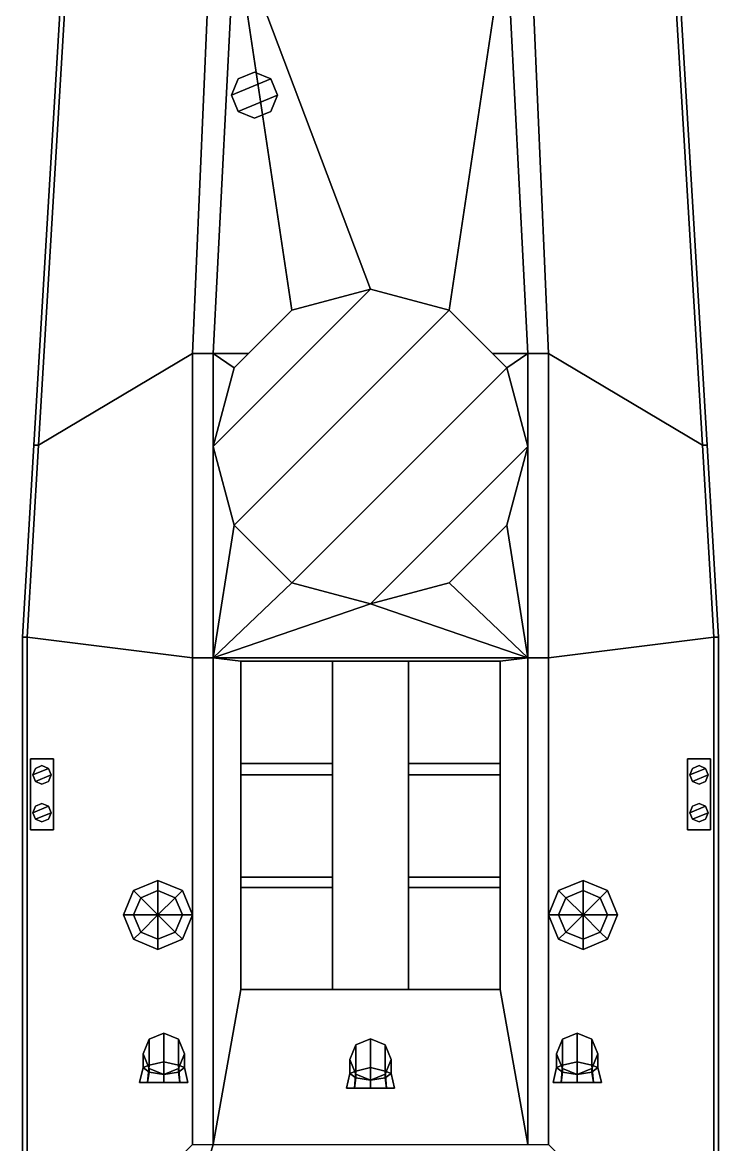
# Model space of a CAD drawing. Extents: x -3 to 3, y -23.4 to 23.2.
# Drawn here: x -3.03 to 3.03, y 1.49 to 11.26 of the extents above; entities that cross this region are included whole.
import ezdxf

# ---------------------------------------------------------------- set-up
doc = ezdxf.new("R2010")
doc.units = 0
doc.layers.add('BASE_43', color=7, linetype='CONTINUOUS')

msp = doc.modelspace()

# ---------------------------------------------------------------- linework, layer by layer
at = {"layer": 'BASE_43'}
for points in [[(-2.66, 12.07, 0.88), (-2.93, 7.58, 0.88), (-2.93, 7.58, 0.98), (-2.66, 12.07, 0.98)], [(-2.66, 12.07, 0.98), (-2.93, 7.58, 0.98), (-2.89, 7.58, 0.98), (-2.62, 12.07, 0.98)], [(-2.62, 12.07, 0.88), (-2.89, 7.58, 0.88), (-2.93, 7.58, 0.88), (-2.66, 12.07, 0.88)], [(-1.39, 12.07, 1), (-2.62, 12.07, 1), (-2.89, 7.58, 1), (-1.55, 8.38, 1)], [(-2.62, 12.07), (-2.89, 7.58), (-2.89, 7.58, 0.88), (-2.62, 12.07, 0.88)], [(-2.62, 12.07, 0.98), (-2.89, 7.58, 0.98), (-2.89, 7.58, 1), (-2.62, 12.07, 1)], [(-1.18, 12.07, 1.53), (-1.39, 12.07, 1), (-1.55, 8.38, 1), (-1.37, 8.38, 1.67)], [(-1.18, 12.07, 1.53), (-1.37, 8.38, 1.67), (-1.0615, 8.38, 1.67), (-0.685, 8.7565, 1.6557)], [(0.685, 8.7565, 1.6557), (1.18, 12.07, 1.53), (-1.18, 12.07, 1.53), (0, 8.94, 1.6488)], [(-1.18, 12.07, 1.53), (-1.18, 12.07, 1.53), (-0.685, 8.7565, 1.6557), (0, 8.94, 1.6488)], [(1.37, 8.38, 1.67), (1.18, 12.07, 1.53), (0.685, 8.7565, 1.6557), (1.0615, 8.38, 1.67)], [(1.55, 8.38, 1), (1.39, 12.07, 1), (1.18, 12.07, 1.53), (1.37, 8.38, 1.67)], [(2.89, 7.58, 1), (2.62, 12.07, 1), (1.39, 12.07, 1), (1.55, 8.38, 1)], [(2.62, 12.07, 0.88), (2.89, 7.58, 0.88), (2.89, 7.58), (2.62, 12.07)], [(2.62, 12.07, 1), (2.89, 7.58, 1), (2.89, 7.58, 0.98), (2.62, 12.07, 0.98)], [(2.66, 12.07, 0.88), (2.93, 7.58, 0.88), (2.89, 7.58, 0.88), (2.62, 12.07, 0.88)], [(2.62, 12.07, 0.98), (2.89, 7.58, 0.98), (2.93, 7.58, 0.98), (2.66, 12.07, 0.98)], [(2.66, 12.07, 0.98), (2.93, 7.58, 0.98), (2.93, 7.58, 0.88), (2.66, 12.07, 0.88)], [(-1.01, 10.83, 2.32), (-1.1514, 10.7714, 2.32), (-1.21, 10.63, 2.32), (-0.8686, 10.7714, 2.32)], [(-1.1514, 10.7714, 1.57), (-1.21, 10.63, 1.58), (-1.21, 10.63, 2.32), (-1.1514, 10.7714, 2.32)], [(-0.8686, 10.7714, 2.32), (-1.21, 10.63, 2.32), (-1.1514, 10.4886, 2.32), (-0.81, 10.63, 2.32)], [(-1.01, 10.83, 1.57), (-1.1514, 10.7714, 1.57), (-1.1514, 10.7714, 2.32), (-1.01, 10.83, 2.32)], [(-0.8686, 10.7714, 1.57), (-1.01, 10.83, 1.57), (-1.01, 10.83, 2.32), (-0.8686, 10.7714, 2.32)], [(-0.81, 10.63, 1.58), (-0.8686, 10.7714, 1.57), (-0.8686, 10.7714, 2.32), (-0.81, 10.63, 2.32)], [(-1.21, 10.63, 1.58), (-1.1514, 10.4886, 1.59), (-1.1514, 10.4886, 2.32), (-1.21, 10.63, 2.32)], [(-0.81, 10.63, 2.32), (-1.1514, 10.4886, 2.32), (-1.01, 10.43, 2.32), (-0.8686, 10.4886, 2.32)], [(-0.8686, 10.4886, 1.59), (-0.81, 10.63, 1.58), (-0.81, 10.63, 2.32), (-0.8686, 10.4886, 2.32)], [(-1.1514, 10.4886, 1.59), (-1.01, 10.43, 1.59), (-1.01, 10.43, 2.32), (-1.1514, 10.4886, 2.32)], [(-1.01, 10.43, 1.59), (-0.8686, 10.4886, 1.59), (-0.8686, 10.4886, 2.32), (-1.01, 10.43, 2.32)], [(-1.1865, 6.885, 2.21), (0.685, 8.7565, 2.21), (0, 8.94, 2.21), (-1.37, 7.57, 2.21)], [(-1.37, 7.57, 2.21), (0, 8.94, 2.21), (-0.685, 8.7565, 2.21), (-1.1865, 8.255, 2.21)], [(0, 8.94, 1.6488), (-0.685, 8.7565, 1.6557), (-0.685, 8.7565, 2.21), (0, 8.94, 2.21)], [(0.685, 8.7565, 1.6557), (0, 8.94, 1.6488), (0, 8.94, 2.21), (0.685, 8.7565, 2.21)], [(-1.0615, 8.38, 1.67), (-1.1865, 8.255, 1.67), (-1.1865, 8.255, 2.21), (-0.685, 8.7565, 2.21)], [(-0.685, 6.3835, 2.21), (1.1865, 8.255, 2.21), (0.685, 8.7565, 2.21), (-1.1865, 6.885, 2.21)], [(-0.685, 8.7565, 1.6557), (-1.0615, 8.38, 1.67), (-0.685, 8.7565, 2.21)], [(1.1865, 8.255, 1.67), (1.0615, 8.38, 1.67), (0.685, 8.7565, 2.21), (1.1865, 8.255, 2.21)], [(1.0615, 8.38, 1.67), (0.685, 8.7565, 1.6557), (0.685, 8.7565, 2.21)], [(-1.55, 8.38, 1), (-2.89, 7.58, 1), (-2.99, 5.91, 1), (-1.55, 5.73, 1)], [(-1.37, 8.38, 1.67), (-1.55, 8.38, 1), (-1.55, 5.73, 1), (-1.37, 5.73, 1.67)], [(-1.37, 8.38, 1.67), (-1.37, 8.38, 1.67), (-1.1865, 8.255, 1.67), (-1.0615, 8.38, 1.67)], [(-1.37, 8.38, 1.67), (-1.37, 8.38, 1.67), (-1.37, 7.57, 1.67), (-1.1865, 8.255, 1.67)], [(1.37, 8.38, 1.67), (1.37, 8.38, 1.67), (1.0615, 8.38, 1.67), (1.1865, 8.255, 1.67)], [(1.37, 8.38, 1.67), (1.37, 8.38, 1.67), (1.1865, 8.255, 1.67), (1.37, 7.57, 1.67)], [(1.55, 5.73, 1), (1.55, 8.38, 1), (1.37, 8.38, 1.67), (1.37, 5.73, 1.67)], [(2.99, 5.91, 1), (2.89, 7.58, 1), (1.55, 8.38, 1), (1.55, 5.73, 1)], [(-1.1865, 8.255, 1.67), (-1.37, 7.57, 1.67), (-1.37, 7.57, 2.21), (-1.1865, 8.255, 2.21)], [(0, 6.2, 2.21), (1.37, 7.57, 2.21), (1.1865, 8.255, 2.21), (-0.685, 6.3835, 2.21)], [(1.37, 7.57, 1.67), (1.1865, 8.255, 1.67), (1.1865, 8.255, 2.21), (1.37, 7.57, 2.21)], [(-2.93, 7.58, 0.88), (-3.03, 5.91, 0.88), (-3.03, 5.91, 0.98), (-2.93, 7.58, 0.98)], [(-2.93, 7.58, 0.98), (-3.03, 5.91, 0.98), (-2.99, 5.91, 0.98), (-2.89, 7.58, 0.98)], [(-2.89, 7.58, 0.88), (-2.99, 5.91, 0.88), (-3.03, 5.91, 0.88), (-2.93, 7.58, 0.88)], [(-2.89, 7.58), (-2.99, 5.91), (-2.99, 5.91, 0.88), (-2.89, 7.58, 0.88)], [(-2.89, 7.58, 0.98), (-2.99, 5.91, 0.98), (-2.99, 5.91, 1), (-2.89, 7.58, 1)], [(-1.37, 7.57, 1.67), (-1.1865, 6.885, 1.67), (-1.1865, 6.885, 2.21), (-1.37, 7.57, 2.21)], [(-1.37, 5.73, 1.67), (-1.37, 5.73, 1.67), (-1.1865, 6.885, 1.67), (-1.37, 7.57, 1.67)], [(0.685, 6.3835, 2.21), (1.1865, 6.885, 2.21), (1.37, 7.57, 2.21), (0, 6.2, 2.21)], [(1.1865, 6.885, 1.67), (1.37, 7.57, 1.67), (1.37, 7.57, 2.21), (1.1865, 6.885, 2.21)], [(1.1865, 6.885, 1.67), (1.1865, 6.885, 1.67), (1.37, 5.73, 1.67), (1.37, 7.57, 1.67)], [(2.89, 7.58, 0.88), (2.99, 5.91, 0.88), (2.99, 5.91), (2.89, 7.58)], [(2.89, 7.58, 1), (2.99, 5.91, 1), (2.99, 5.91, 0.98), (2.89, 7.58, 0.98)], [(2.93, 7.58, 0.88), (3.03, 5.91, 0.88), (2.99, 5.91, 0.88), (2.89, 7.58, 0.88)], [(2.89, 7.58, 0.98), (2.99, 5.91, 0.98), (3.03, 5.91, 0.98), (2.93, 7.58, 0.98)], [(2.93, 7.58, 0.98), (3.03, 5.91, 0.98), (3.03, 5.91, 0.88), (2.93, 7.58, 0.88)], [(-1.37, 5.73, 1.67), (-1.37, 5.73, 1.67), (-0.685, 6.3835, 1.67), (-1.1865, 6.885, 1.67)], [(-1.1865, 6.885, 1.67), (-0.685, 6.3835, 1.67), (-0.685, 6.3835, 2.21), (-1.1865, 6.885, 2.21)], [(0.685, 6.3835, 1.67), (1.1865, 6.885, 1.67), (1.1865, 6.885, 2.21), (0.685, 6.3835, 2.21)], [(0.685, 6.3835, 1.67), (0.685, 6.3835, 1.67), (1.37, 5.73, 1.67), (1.1865, 6.885, 1.67)], [(-1.37, 5.73, 1.67), (-1.37, 5.73, 1.67), (0, 6.2, 1.67), (-0.685, 6.3835, 1.67)], [(-0.685, 6.3835, 1.67), (0, 6.2, 1.67), (0, 6.2, 2.21), (-0.685, 6.3835, 2.21)], [(0, 6.2, 1.67), (0.685, 6.3835, 1.67), (0.685, 6.3835, 2.21), (0, 6.2, 2.21)], [(0, 6.2, 1.67), (0, 6.2, 1.67), (1.37, 5.73, 1.67), (0.685, 6.3835, 1.67)], [(-1.37, 5.73, 1.67), (-1.37, 5.73, 1.67), (1.37, 5.73, 1.67), (0, 6.2, 1.67)], [(-3.03, 5.91, 0.88), (-3.03, 0.03, 0.88), (-3.03, 0.03, 0.98), (-3.03, 5.91, 0.98)], [(-3.03, 5.91, 0.98), (-3.03, 0.03, 0.98), (-2.99, 0.03, 0.98), (-2.99, 5.91, 0.98)], [(-2.99, 5.91, 0.88), (-2.99, 0.03, 0.88), (-3.03, 0.03, 0.88), (-3.03, 5.91, 0.88)], [(-2.99, 5.91, 1), (-2.99, 0.03, 1), (-1.55, 1.49, 1), (-1.55, 5.73, 1)], [(-2.99, 5.91), (-2.99, 0.03), (-2.99, 0.03, 0.88), (-2.99, 5.91, 0.88)], [(-2.99, 5.91, 0.98), (-2.99, 0.03, 0.98), (-2.99, 0.03, 1), (-2.99, 5.91, 1)], [(1.55, 1.49, 1), (2.99, 0.03, 1), (2.99, 5.91, 1), (1.55, 5.73, 1)], [(2.99, 5.91, 0.88), (2.99, 0.03, 0.88), (2.99, 0.03), (2.99, 5.91)], [(2.99, 5.91, 1), (2.99, 0.03, 1), (2.99, 0.03, 0.98), (2.99, 5.91, 0.98)], [(3.03, 5.91, 0.88), (3.03, 0.03, 0.88), (2.99, 0.03, 0.88), (2.99, 5.91, 0.88)], [(2.99, 5.91, 0.98), (2.99, 0.03, 0.98), (3.03, 0.03, 0.98), (3.03, 5.91, 0.98)], [(3.03, 5.91, 0.98), (3.03, 0.03, 0.98), (3.03, 0.03, 0.88), (3.03, 5.91, 0.88)], [(-1.55, 5.73, 1), (-1.55, 1.49, 1), (-1.37, 1.49, 1.76), (-1.37, 5.73, 1.67)], [(-1.13, 5.7, 1.6706), (-1.37, 5.73, 1.67), (-1.37, 1.49, 1.76), (-1.13, 2.84, 1.7313)], [(1.13, 5.7, 1.6706), (1.37, 5.73, 1.67), (-1.37, 5.73, 1.67), (-1.13, 5.7, 1.6706)], [(-0.33, 4.81, 1.8), (-0.33, 5.7, 1.78), (-1.13, 5.7, 1.78), (-1.13, 4.81, 1.8)], [(-0.33, 5.7, 1.78), (-0.33, 5.7, 1.6706), (-1.13, 5.7, 1.6706), (-1.13, 5.7, 1.78)], [(-1.13, 5.7, 1.78), (-1.13, 5.7, 1.6706), (-1.13, 4.81, 1.6895), (-1.13, 4.81, 1.8)], [(0.33, 5.7, 1.6706), (-0.33, 5.7, 1.6706), (-0.33, 2.84, 1.7313), (0.33, 2.84, 1.7313)], [(-0.33, 4.81, 1.6895), (-0.33, 5.7, 1.6706), (-0.33, 5.7, 1.78), (-0.33, 4.81, 1.8)], [(1.13, 4.81, 1.8), (1.13, 5.7, 1.78), (0.33, 5.7, 1.78), (0.33, 4.81, 1.8)], [(0.33, 5.7, 1.78), (0.33, 5.7, 1.6706), (0.33, 4.81, 1.6895), (0.33, 4.81, 1.8)], [(1.13, 5.7, 1.78), (1.13, 5.7, 1.6706), (0.33, 5.7, 1.6706), (0.33, 5.7, 1.78)], [(1.37, 1.49, 1.76), (1.37, 5.73, 1.67), (1.13, 5.7, 1.6706), (1.13, 2.84, 1.7313)], [(1.13, 4.81, 1.6895), (1.13, 5.7, 1.6706), (1.13, 5.7, 1.78), (1.13, 4.81, 1.8)], [(1.37, 1.49, 1.76), (1.55, 1.49, 1), (1.55, 5.73, 1), (1.37, 5.73, 1.67)], [(-2.76, 4.85, 1.13), (-2.76, 4.85, 1), (-2.96, 4.85, 1), (-2.96, 4.85, 1.13)], [(-2.96, 4.85, 1), (-2.96, 4.23, 1), (-2.96, 4.23, 1.13), (-2.96, 4.85, 1.13)], [(-2.96, 4.85, 1.13), (-2.96, 4.23, 1.13), (-2.76, 4.23, 1.13), (-2.76, 4.85, 1.13)], [(-2.86, 4.79, 1.32), (-2.9166, 4.7666, 1.32), (-2.94, 4.71, 1.32), (-2.8034, 4.7666, 1.32)], [(-2.86, 4.79, 1.13), (-2.9166, 4.7666, 1.13), (-2.9166, 4.7666, 1.32), (-2.86, 4.79, 1.32)], [(-2.8034, 4.7666, 1.13), (-2.86, 4.79, 1.13), (-2.86, 4.79, 1.32), (-2.8034, 4.7666, 1.32)], [(-2.76, 4.23, 1.13), (-2.76, 4.23, 1), (-2.76, 4.85, 1), (-2.76, 4.85, 1.13)], [(-0.33, 4.71, 1.6917), (-0.33, 4.81, 1.6895), (-1.13, 4.81, 1.6895), (-1.13, 4.71, 1.6917)], [(-1.13, 4.81, 1.8), (-1.13, 4.81, 1.6895), (-0.33, 4.81, 1.6895), (-0.33, 4.81, 1.8)], [(1.13, 4.71, 1.6917), (1.13, 4.81, 1.6895), (0.33, 4.81, 1.6895), (0.33, 4.71, 1.6917)], [(0.33, 4.81, 1.8), (0.33, 4.81, 1.6895), (1.13, 4.81, 1.6895), (1.13, 4.81, 1.8)], [(2.76, 4.85, 1.13), (2.76, 4.23, 1.13), (2.96, 4.23, 1.13), (2.96, 4.85, 1.13)], [(2.96, 4.85, 1.13), (2.96, 4.85, 1), (2.76, 4.85, 1), (2.76, 4.85, 1.13)], [(2.76, 4.85, 1), (2.76, 4.23, 1), (2.76, 4.23, 1.13), (2.76, 4.85, 1.13)], [(2.86, 4.79, 1.32), (2.8034, 4.7666, 1.32), (2.78, 4.71, 1.32), (2.9166, 4.7666, 1.32)], [(2.86, 4.79, 1.13), (2.8034, 4.7666, 1.13), (2.8034, 4.7666, 1.32), (2.86, 4.79, 1.32)], [(2.9166, 4.7666, 1.13), (2.86, 4.79, 1.13), (2.86, 4.79, 1.32), (2.9166, 4.7666, 1.32)], [(2.96, 4.23, 1.13), (2.96, 4.23, 1), (2.96, 4.85, 1), (2.96, 4.85, 1.13)], [(-2.9166, 4.7666, 1.13), (-2.94, 4.71, 1.13), (-2.94, 4.71, 1.32), (-2.9166, 4.7666, 1.32)], [(-2.8034, 4.7666, 1.32), (-2.94, 4.71, 1.32), (-2.9166, 4.6534, 1.32), (-2.78, 4.71, 1.32)], [(-2.94, 4.71, 1.13), (-2.9166, 4.6534, 1.13), (-2.9166, 4.6534, 1.32), (-2.94, 4.71, 1.32)], [(-2.78, 4.71, 1.32), (-2.9166, 4.6534, 1.32), (-2.86, 4.63, 1.32), (-2.8034, 4.6534, 1.32)], [(-2.78, 4.71, 1.13), (-2.8034, 4.7666, 1.13), (-2.8034, 4.7666, 1.32), (-2.78, 4.71, 1.32)], [(-2.8034, 4.6534, 1.13), (-2.78, 4.71, 1.13), (-2.78, 4.71, 1.32), (-2.8034, 4.6534, 1.32)], [(-0.33, 3.82, 1.82), (-0.33, 4.71, 1.8), (-1.13, 4.71, 1.8), (-1.13, 3.82, 1.82)], [(-0.33, 4.71, 1.8), (-0.33, 4.71, 1.6917), (-1.13, 4.71, 1.6917), (-1.13, 4.71, 1.8)], [(-1.13, 4.71, 1.8), (-1.13, 4.71, 1.6917), (-1.13, 3.82, 1.7105), (-1.13, 3.82, 1.82)], [(-0.33, 3.82, 1.7105), (-0.33, 4.71, 1.6917), (-0.33, 4.71, 1.8), (-0.33, 3.82, 1.82)], [(1.13, 3.82, 1.82), (1.13, 4.71, 1.8), (0.33, 4.71, 1.8), (0.33, 3.82, 1.82)], [(1.13, 4.71, 1.8), (1.13, 4.71, 1.6917), (0.33, 4.71, 1.6917), (0.33, 4.71, 1.8)], [(0.33, 4.71, 1.8), (0.33, 4.71, 1.6917), (0.33, 3.82, 1.7105), (0.33, 3.82, 1.82)], [(1.13, 3.82, 1.7105), (1.13, 4.71, 1.6917), (1.13, 4.71, 1.8), (1.13, 3.82, 1.82)], [(2.8034, 4.7666, 1.13), (2.78, 4.71, 1.13), (2.78, 4.71, 1.32), (2.8034, 4.7666, 1.32)], [(2.9166, 4.7666, 1.32), (2.78, 4.71, 1.32), (2.8034, 4.6534, 1.32), (2.94, 4.71, 1.32)], [(2.78, 4.71, 1.13), (2.8034, 4.6534, 1.13), (2.8034, 4.6534, 1.32), (2.78, 4.71, 1.32)], [(2.94, 4.71, 1.32), (2.8034, 4.6534, 1.32), (2.86, 4.63, 1.32), (2.9166, 4.6534, 1.32)], [(2.94, 4.71, 1.13), (2.9166, 4.7666, 1.13), (2.9166, 4.7666, 1.32), (2.94, 4.71, 1.32)], [(2.9166, 4.6534, 1.13), (2.94, 4.71, 1.13), (2.94, 4.71, 1.32), (2.9166, 4.6534, 1.32)], [(-2.9166, 4.6534, 1.13), (-2.86, 4.63, 1.13), (-2.86, 4.63, 1.32), (-2.9166, 4.6534, 1.32)], [(-2.86, 4.63, 1.13), (-2.8034, 4.6534, 1.13), (-2.8034, 4.6534, 1.32), (-2.86, 4.63, 1.32)], [(2.8034, 4.6534, 1.13), (2.86, 4.63, 1.13), (2.86, 4.63, 1.32), (2.8034, 4.6534, 1.32)], [(2.86, 4.63, 1.13), (2.9166, 4.6534, 1.13), (2.9166, 4.6534, 1.32), (2.86, 4.63, 1.32)], [(-2.86, 4.46, 1.32), (-2.9166, 4.4366, 1.32), (-2.94, 4.38, 1.32), (-2.8034, 4.4366, 1.32)], [(-2.9166, 4.4366, 1.13), (-2.94, 4.38, 1.13), (-2.94, 4.38, 1.32), (-2.9166, 4.4366, 1.32)], [(-2.8034, 4.4366, 1.32), (-2.94, 4.38, 1.32), (-2.9166, 4.3234, 1.32), (-2.78, 4.38, 1.32)], [(-2.86, 4.46, 1.13), (-2.9166, 4.4366, 1.13), (-2.9166, 4.4366, 1.32), (-2.86, 4.46, 1.32)], [(-2.8034, 4.4366, 1.13), (-2.86, 4.46, 1.13), (-2.86, 4.46, 1.32), (-2.8034, 4.4366, 1.32)], [(-2.78, 4.38, 1.13), (-2.8034, 4.4366, 1.13), (-2.8034, 4.4366, 1.32), (-2.78, 4.38, 1.32)], [(2.86, 4.46, 1.32), (2.8034, 4.4366, 1.32), (2.78, 4.38, 1.32), (2.9166, 4.4366, 1.32)], [(2.8034, 4.4366, 1.13), (2.78, 4.38, 1.13), (2.78, 4.38, 1.32), (2.8034, 4.4366, 1.32)], [(2.9166, 4.4366, 1.32), (2.78, 4.38, 1.32), (2.8034, 4.3234, 1.32), (2.94, 4.38, 1.32)], [(2.86, 4.46, 1.13), (2.8034, 4.4366, 1.13), (2.8034, 4.4366, 1.32), (2.86, 4.46, 1.32)], [(2.9166, 4.4366, 1.13), (2.86, 4.46, 1.13), (2.86, 4.46, 1.32), (2.9166, 4.4366, 1.32)], [(2.94, 4.38, 1.13), (2.9166, 4.4366, 1.13), (2.9166, 4.4366, 1.32), (2.94, 4.38, 1.32)], [(-2.94, 4.38, 1.13), (-2.9166, 4.3234, 1.13), (-2.9166, 4.3234, 1.32), (-2.94, 4.38, 1.32)], [(-2.78, 4.38, 1.32), (-2.9166, 4.3234, 1.32), (-2.86, 4.3, 1.32), (-2.8034, 4.3234, 1.32)], [(-2.9166, 4.3234, 1.13), (-2.86, 4.3, 1.13), (-2.86, 4.3, 1.32), (-2.9166, 4.3234, 1.32)], [(-2.86, 4.3, 1.13), (-2.8034, 4.3234, 1.13), (-2.8034, 4.3234, 1.32), (-2.86, 4.3, 1.32)], [(-2.8034, 4.3234, 1.13), (-2.78, 4.38, 1.13), (-2.78, 4.38, 1.32), (-2.8034, 4.3234, 1.32)], [(2.78, 4.38, 1.13), (2.8034, 4.3234, 1.13), (2.8034, 4.3234, 1.32), (2.78, 4.38, 1.32)], [(2.94, 4.38, 1.32), (2.8034, 4.3234, 1.32), (2.86, 4.3, 1.32), (2.9166, 4.3234, 1.32)], [(2.8034, 4.3234, 1.13), (2.86, 4.3, 1.13), (2.86, 4.3, 1.32), (2.8034, 4.3234, 1.32)], [(2.86, 4.3, 1.13), (2.9166, 4.3234, 1.13), (2.9166, 4.3234, 1.32), (2.86, 4.3, 1.32)], [(2.9166, 4.3234, 1.13), (2.94, 4.38, 1.13), (2.94, 4.38, 1.32), (2.9166, 4.3234, 1.32)], [(-2.96, 4.23, 1.13), (-2.96, 4.23, 1), (-2.76, 4.23, 1), (-2.76, 4.23, 1.13)], [(2.76, 4.23, 1.13), (2.76, 4.23, 1), (2.96, 4.23, 1), (2.96, 4.23, 1.13)], [(-0.33, 3.73, 1.7125), (-0.33, 3.82, 1.7105), (-1.13, 3.82, 1.7105), (-1.13, 3.73, 1.7125)], [(-1.13, 3.82, 1.82), (-1.13, 3.82, 1.7105), (-0.33, 3.82, 1.7105), (-0.33, 3.82, 1.82)], [(1.13, 3.73, 1.7125), (1.13, 3.82, 1.7105), (0.33, 3.82, 1.7105), (0.33, 3.73, 1.7125)], [(0.33, 3.82, 1.82), (0.33, 3.82, 1.7105), (1.13, 3.82, 1.7105), (1.13, 3.82, 1.82)], [(-2.0621, 3.7021, 1.22), (-1.85, 3.79, 1.22), (-1.85, 3.79, 1), (-2.0621, 3.7021, 1)], [(-1.85, 3.7021, 1.27), (-1.85, 3.79, 1.22), (-2.0621, 3.7021, 1.22), (-2, 3.64, 1.27)], [(-1.85, 3.79, 1.22), (-1.6379, 3.7021, 1.22), (-1.6379, 3.7021, 1), (-1.85, 3.79, 1)], [(-1.7, 3.64, 1.27), (-1.6379, 3.7021, 1.22), (-1.85, 3.79, 1.22), (-1.85, 3.7021, 1.27)], [(-0.33, 2.84, 1.84), (-0.33, 3.73, 1.82), (-1.13, 3.73, 1.82), (-1.13, 2.84, 1.84)], [(-0.33, 3.73, 1.82), (-0.33, 3.73, 1.7125), (-1.13, 3.73, 1.7125), (-1.13, 3.73, 1.82)], [(-1.13, 3.73, 1.82), (-1.13, 3.73, 1.7125), (-1.13, 2.84, 1.7313), (-1.13, 2.84, 1.84)], [(-0.33, 2.84, 1.7313), (-0.33, 3.73, 1.7125), (-0.33, 3.73, 1.82), (-0.33, 2.84, 1.84)], [(1.13, 2.84, 1.84), (1.13, 3.73, 1.82), (0.33, 3.73, 1.82), (0.33, 2.84, 1.84)], [(1.13, 3.73, 1.82), (1.13, 3.73, 1.7125), (0.33, 3.73, 1.7125), (0.33, 3.73, 1.82)], [(0.33, 3.73, 1.82), (0.33, 3.73, 1.7125), (0.33, 2.84, 1.7313), (0.33, 2.84, 1.84)], [(1.13, 2.84, 1.7313), (1.13, 3.73, 1.7125), (1.13, 3.73, 1.82), (1.13, 2.84, 1.84)], [(1.6379, 3.7021, 1.22), (1.85, 3.79, 1.22), (1.85, 3.79, 1), (1.6379, 3.7021, 1)], [(1.85, 3.7021, 1.27), (1.85, 3.79, 1.22), (1.6379, 3.7021, 1.22), (1.7, 3.64, 1.27)], [(1.85, 3.79, 1.22), (2.0621, 3.7021, 1.22), (2.0621, 3.7021, 1), (1.85, 3.79, 1)], [(2, 3.64, 1.27), (2.0621, 3.7021, 1.22), (1.85, 3.79, 1.22), (1.85, 3.7021, 1.27)], [(-2.15, 3.49, 1.22), (-2.0621, 3.7021, 1.22), (-2.0621, 3.7021, 1), (-2.15, 3.49, 1)], [(-2, 3.64, 1.27), (-2.0621, 3.7021, 1.22), (-2.15, 3.49, 1.22), (-2.0621, 3.49, 1.27)], [(-1.85, 3.49, 1.29), (-2, 3.64, 1.27), (-2.0621, 3.49, 1.27), (-1.85, 3.49, 1.29)], [(-1.85, 3.49, 1.29), (-1.85, 3.7021, 1.27), (-2, 3.64, 1.27), (-1.85, 3.49, 1.29)], [(-1.85, 3.49, 1.29), (-1.7, 3.64, 1.27), (-1.85, 3.7021, 1.27), (-1.85, 3.49, 1.29)], [(-1.85, 3.49, 1.29), (-1.6379, 3.49, 1.27), (-1.7, 3.64, 1.27), (-1.85, 3.49, 1.29)], [(-1.6379, 3.49, 1.27), (-1.55, 3.49, 1.22), (-1.6379, 3.7021, 1.22), (-1.7, 3.64, 1.27)], [(-1.6379, 3.7021, 1.22), (-1.55, 3.49, 1.22), (-1.55, 3.49, 1), (-1.6379, 3.7021, 1)], [(1.55, 3.49, 1.22), (1.6379, 3.7021, 1.22), (1.6379, 3.7021, 1), (1.55, 3.49, 1)], [(1.7, 3.64, 1.27), (1.6379, 3.7021, 1.22), (1.55, 3.49, 1.22), (1.6379, 3.49, 1.27)], [(1.85, 3.49, 1.29), (1.7, 3.64, 1.27), (1.6379, 3.49, 1.27), (1.85, 3.49, 1.29)], [(1.85, 3.49, 1.29), (1.85, 3.7021, 1.27), (1.7, 3.64, 1.27), (1.85, 3.49, 1.29)], [(1.85, 3.49, 1.29), (2, 3.64, 1.27), (1.85, 3.7021, 1.27), (1.85, 3.49, 1.29)], [(1.85, 3.49, 1.29), (2.0621, 3.49, 1.27), (2, 3.64, 1.27), (1.85, 3.49, 1.29)], [(2.0621, 3.49, 1.27), (2.15, 3.49, 1.22), (2.0621, 3.7021, 1.22), (2, 3.64, 1.27)], [(2.0621, 3.7021, 1.22), (2.15, 3.49, 1.22), (2.15, 3.49, 1), (2.0621, 3.7021, 1)], [(-2.0621, 3.2779, 1.22), (-2.15, 3.49, 1.22), (-2.15, 3.49, 1), (-2.0621, 3.2779, 1)], [(-2.0621, 3.49, 1.27), (-2.15, 3.49, 1.22), (-2.0621, 3.2779, 1.22), (-2, 3.34, 1.27)], [(-1.85, 3.49, 1.29), (-2.0621, 3.49, 1.27), (-2, 3.34, 1.27), (-1.85, 3.49, 1.29)], [(-1.85, 3.49, 1.29), (-2, 3.34, 1.27), (-1.85, 3.2779, 1.27), (-1.85, 3.49, 1.29)], [(-1.85, 3.49, 1.29), (-1.7, 3.34, 1.27), (-1.6379, 3.49, 1.27), (-1.85, 3.49, 1.29)], [(-1.85, 3.49, 1.29), (-1.85, 3.2779, 1.27), (-1.7, 3.34, 1.27), (-1.85, 3.49, 1.29)], [(-1.7, 3.34, 1.27), (-1.6379, 3.2779, 1.22), (-1.55, 3.49, 1.22), (-1.6379, 3.49, 1.27)], [(-1.55, 3.49, 1.22), (-1.6379, 3.2779, 1.22), (-1.6379, 3.2779, 1), (-1.55, 3.49, 1)], [(1.6379, 3.2779, 1.22), (1.55, 3.49, 1.22), (1.55, 3.49, 1), (1.6379, 3.2779, 1)], [(1.6379, 3.49, 1.27), (1.55, 3.49, 1.22), (1.6379, 3.2779, 1.22), (1.7, 3.34, 1.27)], [(1.85, 3.49, 1.29), (1.6379, 3.49, 1.27), (1.7, 3.34, 1.27), (1.85, 3.49, 1.29)], [(1.85, 3.49, 1.29), (1.7, 3.34, 1.27), (1.85, 3.2779, 1.27), (1.85, 3.49, 1.29)], [(1.85, 3.49, 1.29), (1.85, 3.2779, 1.27), (2, 3.34, 1.27), (1.85, 3.49, 1.29)], [(1.85, 3.49, 1.29), (2, 3.34, 1.27), (2.0621, 3.49, 1.27), (1.85, 3.49, 1.29)], [(2, 3.34, 1.27), (2.0621, 3.2779, 1.22), (2.15, 3.49, 1.22), (2.0621, 3.49, 1.27)], [(2.15, 3.49, 1.22), (2.0621, 3.2779, 1.22), (2.0621, 3.2779, 1), (2.15, 3.49, 1)], [(-2, 3.34, 1.27), (-2.0621, 3.2779, 1.22), (-1.85, 3.19, 1.22), (-1.85, 3.2779, 1.27)], [(-1.85, 3.2779, 1.27), (-1.85, 3.19, 1.22), (-1.6379, 3.2779, 1.22), (-1.7, 3.34, 1.27)], [(1.7, 3.34, 1.27), (1.6379, 3.2779, 1.22), (1.85, 3.19, 1.22), (1.85, 3.2779, 1.27)], [(1.85, 3.2779, 1.27), (1.85, 3.19, 1.22), (2.0621, 3.2779, 1.22), (2, 3.34, 1.27)], [(-1.85, 3.19, 1.22), (-2.0621, 3.2779, 1.22), (-2.0621, 3.2779, 1), (-1.85, 3.19, 1)], [(-1.6379, 3.2779, 1.22), (-1.85, 3.19, 1.22), (-1.85, 3.19, 1), (-1.6379, 3.2779, 1)], [(1.85, 3.19, 1.22), (1.6379, 3.2779, 1.22), (1.6379, 3.2779, 1), (1.85, 3.19, 1)], [(2.0621, 3.2779, 1.22), (1.85, 3.19, 1.22), (1.85, 3.19, 1), (2.0621, 3.2779, 1)], [(-1.13, 2.84, 1.7313), (-1.37, 1.49, 1.76), (1.37, 1.49, 1.76), (1.13, 2.84, 1.7313)], [(-1.13, 2.84, 1.84), (-1.13, 2.84, 1.7313), (-0.33, 2.84, 1.7313), (-0.33, 2.84, 1.84)], [(0.33, 2.84, 1.84), (0.33, 2.84, 1.7313), (1.13, 2.84, 1.7313), (1.13, 2.84, 1.84)], [(-1.8, 2.46, 1), (-1.9273, 2.4073, 1), (-1.9273, 2.4073, 2.63), (-1.8, 2.46, 2.68)], [(-1.8, 2.46, 2.68), (-1.9273, 2.4073, 2.63), (-1.9273, 2.18, 2.8), (-1.8, 2.21, 2.89)], [(-1.6727, 2.4073, 1), (-1.8, 2.46, 1), (-1.8, 2.46, 2.68), (-1.6727, 2.4073, 2.63)], [(-1.6727, 2.4073, 2.63), (-1.8, 2.46, 2.68), (-1.8, 2.21, 2.89), (-1.6727, 2.18, 2.8)], [(1.8, 2.46, 1), (1.6727, 2.4073, 1), (1.6727, 2.4073, 2.63), (1.8, 2.46, 2.68)], [(1.8, 2.46, 2.68), (1.6727, 2.4073, 2.63), (1.6727, 2.18, 2.8), (1.8, 2.21, 2.89)], [(1.9273, 2.4073, 1), (1.8, 2.46, 1), (1.8, 2.46, 2.68), (1.9273, 2.4073, 2.63)], [(1.9273, 2.4073, 2.63), (1.8, 2.46, 2.68), (1.8, 2.21, 2.89), (1.9273, 2.18, 2.8)], [(-1.9273, 2.4073, 1), (-1.98, 2.28, 1), (-1.98, 2.28, 2.51), (-1.9273, 2.4073, 2.63)], [(-1.9273, 2.4073, 2.63), (-1.98, 2.28, 2.51), (-1.98, 2.16, 2.63), (-1.9273, 2.18, 2.8)], [(-1.62, 2.28, 1), (-1.6727, 2.4073, 1), (-1.6727, 2.4073, 2.63), (-1.62, 2.28, 2.51)], [(-1.62, 2.28, 2.51), (-1.6727, 2.4073, 2.63), (-1.6727, 2.18, 2.8), (-1.62, 2.16, 2.63)], [(-0.1273, 2.3573, 2.81), (-0.18, 2.23, 2.69), (-0.18, 2.11, 2.81), (-0.1273, 2.13, 2.98)], [(-0.1273, 2.3573, 1.74), (-0.18, 2.23, 1.74), (-0.18, 2.23, 2.69), (-0.1273, 2.3573, 2.81)], [(0, 2.41, 1.74), (-0.1273, 2.3573, 1.74), (-0.1273, 2.3573, 2.81), (0, 2.41, 2.86)], [(0, 2.41, 2.86), (-0.1273, 2.3573, 2.81), (-0.1273, 2.13, 2.98), (0, 2.16, 3.07)], [(0.1273, 2.3573, 1.74), (0, 2.41, 1.74), (0, 2.41, 2.86), (0.1273, 2.3573, 2.81)], [(0.1273, 2.3573, 2.81), (0, 2.41, 2.86), (0, 2.16, 3.07), (0.1273, 2.13, 2.98)], [(0.18, 2.23, 2.69), (0.1273, 2.3573, 2.81), (0.1273, 2.13, 2.98), (0.18, 2.11, 2.81)], [(0.18, 2.23, 1.74), (0.1273, 2.3573, 1.74), (0.1273, 2.3573, 2.81), (0.18, 2.23, 2.69)], [(1.6727, 2.4073, 1), (1.62, 2.28, 1), (1.62, 2.28, 2.51), (1.6727, 2.4073, 2.63)], [(1.6727, 2.4073, 2.63), (1.62, 2.28, 2.51), (1.62, 2.16, 2.63), (1.6727, 2.18, 2.8)], [(1.98, 2.28, 1), (1.9273, 2.4073, 1), (1.9273, 2.4073, 2.63), (1.98, 2.28, 2.51)], [(1.98, 2.28, 2.51), (1.9273, 2.4073, 2.63), (1.9273, 2.18, 2.8), (1.98, 2.16, 2.63)], [(-1.98, 2.28, 1), (-1.9273, 2.1527, 1), (-1.9273, 2.1527, 2.38), (-1.98, 2.28, 2.51)], [(-1.98, 2.28, 2.51), (-1.9273, 2.1527, 2.38), (-1.9273, 2.12, 2.41), (-1.98, 2.16, 2.63)], [(-1.6727, 2.1527, 1), (-1.62, 2.28, 1), (-1.62, 2.28, 2.51), (-1.6727, 2.1527, 2.38)], [(-1.6727, 2.1527, 2.38), (-1.62, 2.28, 2.51), (-1.62, 2.16, 2.63), (-1.6727, 2.12, 2.41)], [(1.62, 2.28, 1), (1.6727, 2.1527, 1), (1.6727, 2.1527, 2.38), (1.62, 2.28, 2.51)], [(1.62, 2.28, 2.51), (1.6727, 2.1527, 2.38), (1.6727, 2.12, 2.41), (1.62, 2.16, 2.63)], [(1.9273, 2.1527, 1), (1.98, 2.28, 1), (1.98, 2.28, 2.51), (1.9273, 2.1527, 2.38)], [(1.9273, 2.1527, 2.38), (1.98, 2.28, 2.51), (1.98, 2.16, 2.63), (1.9273, 2.12, 2.41)], [(-1.9273, 2.18, 2.8), (-1.98, 2.16, 2.63), (-2.01, 2.03, 2.63), (-1.94, 2.03, 2.8)], [(-1.98, 2.16, 2.63), (-1.9273, 2.12, 2.41), (-1.94, 2.03, 2.41), (-2.01, 2.03, 2.63)], [(-1.8, 2.21, 2.89), (-1.9273, 2.18, 2.8), (-1.94, 2.03, 2.8), (-1.8, 2.03, 2.89)], [(-1.9273, 2.1527, 1), (-1.8, 2.1, 1), (-1.8, 2.1, 2.32), (-1.9273, 2.1527, 2.38)], [(-1.9273, 2.1527, 2.38), (-1.8, 2.1, 2.32), (-1.8, 2.1, 2.32), (-1.9273, 2.12, 2.41)], [(-1.6727, 2.18, 2.8), (-1.8, 2.21, 2.89), (-1.8, 2.03, 2.89), (-1.66, 2.03, 2.8)], [(-1.8, 2.1, 1), (-1.6727, 2.1527, 1), (-1.6727, 2.1527, 2.38), (-1.8, 2.1, 2.32)], [(-1.8, 2.1, 2.32), (-1.6727, 2.1527, 2.38), (-1.6727, 2.12, 2.41), (-1.8, 2.1, 2.32)], [(-1.62, 2.16, 2.63), (-1.6727, 2.18, 2.8), (-1.66, 2.03, 2.8), (-1.59, 2.03, 2.63)], [(-1.6727, 2.12, 2.41), (-1.62, 2.16, 2.63), (-1.59, 2.03, 2.63), (-1.66, 2.03, 2.41)], [(-0.18, 2.23, 2.69), (-0.1273, 2.1027, 2.56), (-0.1273, 2.07, 2.59), (-0.18, 2.11, 2.81)], [(-0.18, 2.23, 1.74), (-0.1273, 2.1027, 1.74), (-0.1273, 2.1027, 2.56), (-0.18, 2.23, 2.69)], [(0, 2.16, 3.07), (-0.1273, 2.13, 2.98), (-0.14, 1.98, 2.98), (0, 1.98, 3.07)], [(0.1273, 2.13, 2.98), (0, 2.16, 3.07), (0, 1.98, 3.07), (0.14, 1.98, 2.98)], [(0.1273, 2.1027, 2.56), (0.18, 2.23, 2.69), (0.18, 2.11, 2.81), (0.1273, 2.07, 2.59)], [(0.1273, 2.1027, 1.74), (0.18, 2.23, 1.74), (0.18, 2.23, 2.69), (0.1273, 2.1027, 2.56)], [(1.6727, 2.18, 2.8), (1.62, 2.16, 2.63), (1.59, 2.03, 2.63), (1.66, 2.03, 2.8)], [(1.62, 2.16, 2.63), (1.6727, 2.12, 2.41), (1.66, 2.03, 2.41), (1.59, 2.03, 2.63)], [(1.8, 2.21, 2.89), (1.6727, 2.18, 2.8), (1.66, 2.03, 2.8), (1.8, 2.03, 2.89)], [(1.6727, 2.1527, 1), (1.8, 2.1, 1), (1.8, 2.1, 2.32), (1.6727, 2.1527, 2.38)], [(1.6727, 2.1527, 2.38), (1.8, 2.1, 2.32), (1.8, 2.1, 2.32), (1.6727, 2.12, 2.41)], [(1.9273, 2.18, 2.8), (1.8, 2.21, 2.89), (1.8, 2.03, 2.89), (1.94, 2.03, 2.8)], [(1.8, 2.1, 1), (1.9273, 2.1527, 1), (1.9273, 2.1527, 2.38), (1.8, 2.1, 2.32)], [(1.8, 2.1, 2.32), (1.9273, 2.1527, 2.38), (1.9273, 2.12, 2.41), (1.8, 2.1, 2.32)], [(1.98, 2.16, 2.63), (1.9273, 2.18, 2.8), (1.94, 2.03, 2.8), (2.01, 2.03, 2.63)], [(1.9273, 2.12, 2.41), (1.98, 2.16, 2.63), (2.01, 2.03, 2.63), (1.94, 2.03, 2.41)], [(-1.9273, 2.12, 2.41), (-1.8, 2.1, 2.32), (-1.8, 2.03, 2.32), (-1.94, 2.03, 2.41)], [(-1.8, 2.1, 2.32), (-1.6727, 2.12, 2.41), (-1.66, 2.03, 2.41), (-1.8, 2.03, 2.32)], [(-0.1273, 2.13, 2.98), (-0.18, 2.11, 2.81), (-0.21, 1.98, 2.81), (-0.14, 1.98, 2.98)], [(-0.18, 2.11, 2.81), (-0.1273, 2.07, 2.59), (-0.14, 1.98, 2.59), (-0.21, 1.98, 2.81)], [(-0.1273, 2.07, 2.59), (0, 2.05, 2.5), (0, 1.98, 2.5), (-0.14, 1.98, 2.59)], [(-0.1273, 2.1027, 1.74), (0, 2.05, 1.74), (0, 2.05, 2.5), (-0.1273, 2.1027, 2.56)], [(-0.1273, 2.1027, 2.56), (0, 2.05, 2.5), (0, 2.05, 2.5), (-0.1273, 2.07, 2.59)], [(0, 2.05, 1.74), (0.1273, 2.1027, 1.74), (0.1273, 2.1027, 2.56), (0, 2.05, 2.5)], [(0, 2.05, 2.5), (0.1273, 2.1027, 2.56), (0.1273, 2.07, 2.59), (0, 2.05, 2.5)], [(0, 2.05, 2.5), (0.1273, 2.07, 2.59), (0.14, 1.98, 2.59), (0, 1.98, 2.5)], [(0.18, 2.11, 2.81), (0.1273, 2.13, 2.98), (0.14, 1.98, 2.98), (0.21, 1.98, 2.81)], [(0.1273, 2.07, 2.59), (0.18, 2.11, 2.81), (0.21, 1.98, 2.81), (0.14, 1.98, 2.59)], [(1.6727, 2.12, 2.41), (1.8, 2.1, 2.32), (1.8, 2.03, 2.32), (1.66, 2.03, 2.41)], [(1.8, 2.1, 2.32), (1.9273, 2.12, 2.41), (1.94, 2.03, 2.41), (1.8, 2.03, 2.32)], [(-1.8, 2.03, 2.89), (-1.94, 2.03, 2.8), (-2.01, 2.03, 2.63), (-1.66, 2.03, 2.8)], [(-1.66, 2.03, 2.8), (-2.01, 2.03, 2.63), (-1.94, 2.03, 2.41), (-1.59, 2.03, 2.63)], [(-1.59, 2.03, 2.63), (-1.94, 2.03, 2.41), (-1.8, 2.03, 2.32), (-1.66, 2.03, 2.41)], [(0.14, 1.98, 2.98), (-0.21, 1.98, 2.81), (-0.14, 1.98, 2.59), (0.21, 1.98, 2.81)], [(0, 1.98, 3.07), (-0.14, 1.98, 2.98), (-0.21, 1.98, 2.81), (0.14, 1.98, 2.98)], [(0.21, 1.98, 2.81), (-0.14, 1.98, 2.59), (0, 1.98, 2.5), (0.14, 1.98, 2.59)], [(1.94, 2.03, 2.8), (1.59, 2.03, 2.63), (1.66, 2.03, 2.41), (2.01, 2.03, 2.63)], [(1.8, 2.03, 2.89), (1.66, 2.03, 2.8), (1.59, 2.03, 2.63), (1.94, 2.03, 2.8)], [(2.01, 2.03, 2.63), (1.66, 2.03, 2.41), (1.8, 2.03, 2.32), (1.94, 2.03, 2.41)], [(-1.37, 1.49, 1.76), (-1.92, -0.35, 2.03), (-1.57, 0.81, 1.86), (-1.37, 1.49, 1.76)]]:
    msp.add_3dface(points, dxfattribs=at)

doc.saveas('drawing.dxf')
